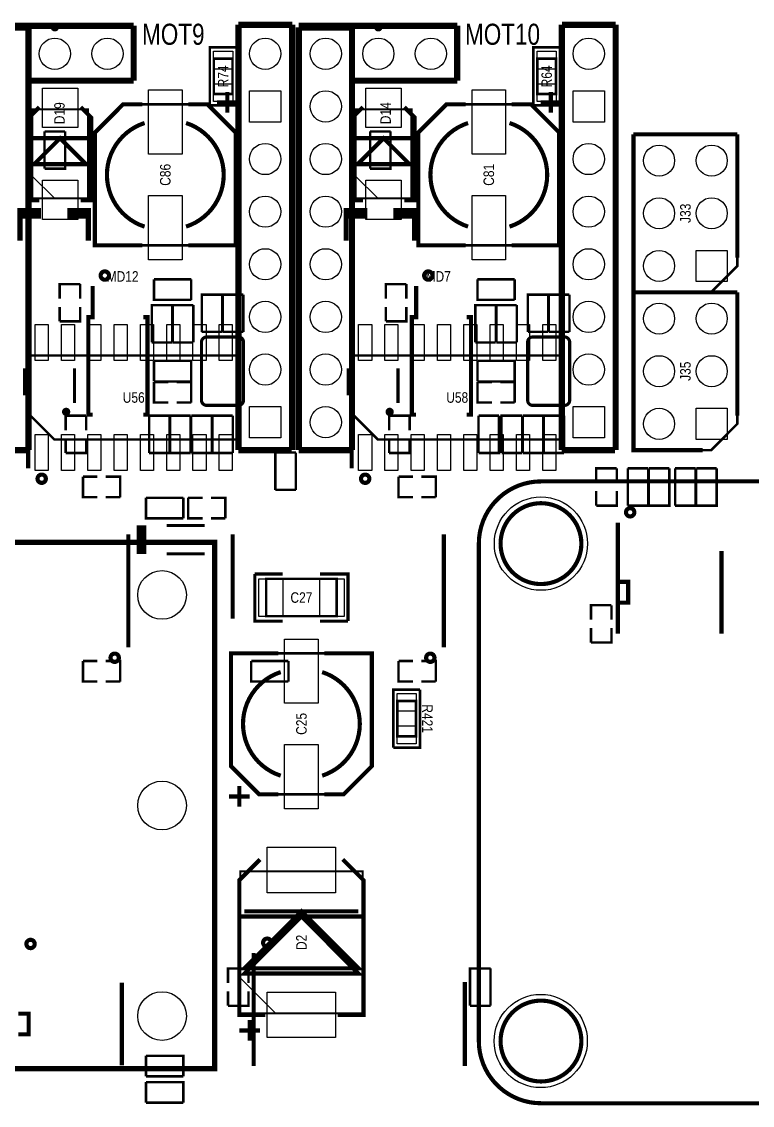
# Model space of a CAD drawing. Extents: x -26 to 196, y -14 to 133.
# Drawn here: x 99.8 to 135.1, y 50.7 to 103 of the extents above; entities that cross this region are included whole.
import ezdxf
from ezdxf.enums import TextEntityAlignment as Align

# ---------------------------------------------------------------- set-up
doc = ezdxf.new("R2010")
doc.units = 0
doc.header["$MEASUREMENT"] = 0
doc.layers.add('2', color=212, linetype='CONTINUOUS')

msp = doc.modelspace()

# ---------------------------------------------------------------- linework, layer by layer
at = {"layer": '2'}
for points, const_width in [([(97.536, 102.7684), (105.18394, 102.7684)], 0.29972), ([(97.536, 102.6922), (100.10648, 102.6922)], 0.29972), ([(100.10648, 82.296), (100.10648, 102.6922)], 0.29972), ([(105.18394, 100.12172), (105.18394, 102.7684)], 0.29972), ([(110.24108, 82.296), (110.24108, 102.8192)], 0.29972), ([(110.24108, 102.8192), (112.83696, 102.8192)], 0.29972), ([(112.83696, 82.296), (112.83696, 102.8192)], 0.29972), ([(113.157, 102.7684), (120.80494, 102.7684)], 0.29972), ([(113.157, 102.6922), (115.72748, 102.6922)], 0.29972), ([(113.157, 82.296), (113.157, 102.6922)], 0.29972), ([(115.72748, 82.296), (115.72748, 102.6922)], 0.29972), ([(120.80494, 100.12172), (120.80494, 102.7684)], 0.29972), ([(125.86208, 82.296), (125.86208, 102.8192)], 0.29972), ([(125.86208, 102.8192), (128.45796, 102.8192)], 0.29972), ([(128.45796, 82.296), (128.45796, 102.8192)], 0.29972), ([(110.14964, 101.72954), (110.14964, 98.93046), (108.85932, 98.93046)], 0.11938), ([(108.85932, 98.93046), (108.85932, 101.72954), (110.14964, 101.72954)], 0.11938), ([(125.77064, 101.72954), (125.77064, 98.93046), (124.48032, 98.93046)], 0.11938), ([(124.48032, 98.93046), (124.48032, 101.72954), (125.77064, 101.72954)], 0.11938), ([(109.0549, 101.1809), (109.95406, 101.1809), (109.95406, 99.4791), (109.0549, 99.4791), (109.0549, 101.1809)], 0.11938), ([(124.6759, 101.1809), (125.57506, 101.1809), (125.57506, 99.4791), (124.6759, 99.4791), (124.6759, 101.1809)], 0.11938), ([(100.23348, 100.12172), (105.18394, 100.12172)], 0.29972), ([(115.85448, 100.12172), (120.80494, 100.12172)], 0.29972), ([(109.71022, 98.57994), (109.71022, 99.5807)], 0.20066), ([(125.33122, 98.57994), (125.33122, 99.5807)], 0.20066), ([(100.62972, 94.34576), (100.12934, 94.34576), (100.12934, 98.34626), (100.62972, 98.84664)], 0.20066), ([(102.63124, 98.84664), (103.13162, 98.34626), (103.13162, 94.34576), (102.63124, 94.34576)], 0.20066), ([(105.6005, 92.17914), (103.30942, 92.17914), (103.30942, 97.61982), (104.67086, 98.98126), (105.6005, 98.98126)], 0.20066), ([(110.11154, 92.17914), (103.30942, 92.17914), (103.30942, 97.61982), (104.67086, 98.98126), (108.7501, 98.98126), (110.11154, 97.61982), (110.11154, 92.17914)], 0.11938), ([(107.82046, 92.17914), (110.11154, 92.17914), (110.11154, 97.61982), (108.7501, 98.98126), (107.82046, 98.98126)], 0.20066), ([(109.20984, 99.08032), (110.2106, 99.08032)], 0.20066), ([(116.25072, 94.34576), (115.75034, 94.34576), (115.75034, 98.34626), (116.25072, 98.84664)], 0.20066), ([(118.25224, 98.84664), (118.75262, 98.34626), (118.75262, 94.34576), (118.25224, 94.34576)], 0.20066), ([(121.2215, 92.17914), (118.93042, 92.17914), (118.93042, 97.61982), (120.29186, 98.98126), (121.2215, 98.98126)], 0.20066), ([(125.73254, 92.17914), (118.93042, 92.17914), (118.93042, 97.61982), (120.29186, 98.98126), (124.3711, 98.98126), (125.73254, 97.61982), (125.73254, 92.17914)], 0.11938), ([(123.44146, 92.17914), (125.73254, 92.17914), (125.73254, 97.61982), (124.3711, 98.98126), (123.44146, 98.98126)], 0.20066), ([(124.83084, 99.08032), (125.8316, 99.08032)], 0.20066), ([(100.28174, 98.74504), (102.97922, 98.74504), (102.97922, 94.44736), (100.28174, 94.44736), (100.28174, 98.74504)], 0.09906), ([(115.90274, 98.74504), (118.60022, 98.74504), (118.60022, 94.44736), (115.90274, 94.44736), (115.90274, 98.74504)], 0.09906), ([(101.63048, 97.3455), (100.3808, 96.09582), (102.88016, 96.09582), (101.63048, 97.3455)], 0.20066), ([(101.63048, 97.3455), (100.3808, 96.09582), (102.88016, 96.09582), (101.63048, 97.3455)], 0.20066), ([(102.97922, 97.3455), (100.28174, 97.3455)], 0.20066), ([(100.3808, 97.3455), (102.88016, 97.3455)], 0.20066), ([(101.87178, 97.67316), (101.87178, 95.87484), (100.88118, 95.87484)], 0.11938), ([(100.88118, 97.67316), (101.87178, 97.67316)], 0.11938), ([(100.88118, 97.67316), (100.88118, 95.87484)], 0.11938), ([(117.25148, 97.3455), (116.0018, 96.09582), (118.50116, 96.09582), (117.25148, 97.3455)], 0.20066), ([(117.25148, 97.3455), (116.0018, 96.09582), (118.50116, 96.09582), (117.25148, 97.3455)], 0.20066), ([(118.60022, 97.3455), (115.90274, 97.3455)], 0.20066), ([(116.0018, 97.3455), (118.50116, 97.3455)], 0.20066), ([(117.5893, 97.67316), (117.5893, 95.87484), (116.5987, 95.87484)], 0.11938), ([(116.5987, 97.67316), (117.5893, 97.67316)], 0.11938), ([(116.5987, 97.67316), (116.5987, 95.87484)], 0.11938), ([(134.33552, 97.53346), (129.31648, 97.53346)], 0.20066), ([(129.31648, 97.53346), (129.31648, 89.91346), (132.6642, 89.91346)], 0.20066), ([(134.33552, 97.53346), (134.33552, 91.18346), (133.06552, 89.91346), (129.31648, 89.91346), (129.31648, 97.53346)], 0.11938), ([(129.31648, 97.53346), (134.33552, 97.53346)], 0.11938), ([(134.33552, 91.58732), (134.33552, 97.53346)], 0.20066), ([(99.695, 93.599), (100.584, 93.599), (100.584, 93.853), (99.695, 93.853), (99.695, 92.4052)], 0.254), ([(102.997, 93.599), (102.108, 93.599), (102.108, 93.853), (102.997, 93.853), (102.997, 92.4052)], 0.254), ([(115.443, 93.599), (116.332, 93.599), (116.332, 93.853), (115.443, 93.853), (115.443, 92.4052)], 0.254), ([(118.745, 93.599), (117.856, 93.599), (117.856, 93.853), (118.745, 93.853), (118.745, 92.4052)], 0.254), ([(107.96016, 89.5477), (106.16184, 89.5477), (106.16184, 90.5383)], 0.11938), ([(107.96016, 90.5383), (106.16184, 90.5383)], 0.11938), ([(107.96016, 90.5383), (107.96016, 89.5477)], 0.11938), ([(123.58116, 89.5477), (121.78284, 89.5477), (121.78284, 90.5383)], 0.11938), ([(123.58116, 90.5383), (121.78284, 90.5383)], 0.11938), ([(123.58116, 90.5383), (123.58116, 89.5477)], 0.11938), ([(101.6127, 89.60866), (101.6127, 90.30716), (102.6033, 90.30716)], 0.11938), ([(102.6033, 89.60866), (102.6033, 90.30716)], 0.11938), ([(103.2002, 90.2208), (103.2002, 88.7095), (102.99446, 88.7095), (102.99446, 84.0105), (103.2002, 84.0105)], 0.20066), ([(117.3607, 89.60866), (117.3607, 90.30716), (118.3513, 90.30716)], 0.11938), ([(118.3513, 89.60866), (118.3513, 90.30716)], 0.11938), ([(118.8212, 90.2208), (118.8212, 88.7095), (118.61546, 88.7095), (118.61546, 84.0105), (118.8212, 84.0105)], 0.20066), ([(134.33552, 89.91346), (129.31648, 89.91346)], 0.20066), ([(129.31648, 89.91346), (129.31648, 82.29346), (132.6642, 82.29346)], 0.20066), ([(134.33552, 89.91346), (134.33552, 83.56346), (133.06552, 82.29346), (129.31648, 82.29346), (129.31648, 89.91346)], 0.11938), ([(129.31648, 89.91346), (134.33552, 89.91346)], 0.11938), ([(134.33552, 83.96732), (134.33552, 89.91346)], 0.20066), ([(108.4707, 88.00084), (108.4707, 89.79916), (109.4613, 89.79916)], 0.11938), ([(109.4613, 88.00084), (109.4613, 89.79916)], 0.11938), ([(109.4867, 88.00084), (109.4867, 89.79916), (110.4773, 89.79916)], 0.11938), ([(110.4773, 88.00084), (110.4773, 89.79916)], 0.11938), ([(124.2187, 88.00084), (124.2187, 89.79916), (125.2093, 89.79916)], 0.11938), ([(125.2093, 88.00084), (125.2093, 89.79916)], 0.11938), ([(125.2347, 88.00084), (125.2347, 89.79916), (126.2253, 89.79916)], 0.11938), ([(126.2253, 88.00084), (126.2253, 89.79916)], 0.11938), ([(102.6033, 89.20734), (102.6033, 88.50884), (101.6127, 88.50884)], 0.11938), ([(101.6127, 89.20734), (101.6127, 88.50884)], 0.11938), ([(106.0577, 87.49284), (106.0577, 89.29116), (107.0483, 89.29116)], 0.11938), ([(107.0483, 87.49284), (107.0483, 89.29116)], 0.11938), ([(107.0737, 87.49284), (107.0737, 89.29116), (108.0643, 89.29116)], 0.11938), ([(108.0643, 87.49284), (108.0643, 89.29116)], 0.11938), ([(118.3513, 89.20734), (118.3513, 88.50884), (117.3607, 88.50884)], 0.11938), ([(117.3607, 89.20734), (117.3607, 88.50884)], 0.11938), ([(121.6787, 87.49284), (121.6787, 89.29116), (122.6693, 89.29116)], 0.11938), ([(122.6693, 87.49284), (122.6693, 89.29116)], 0.11938), ([(122.6947, 87.49284), (122.6947, 89.29116), (123.6853, 89.29116)], 0.11938), ([(123.6853, 87.49284), (123.6853, 89.29116)], 0.11938), ([(105.64876, 88.7095), (105.8545, 88.7095), (105.8545, 84.0105), (105.64876, 84.0105)], 0.20066), ([(121.26976, 88.7095), (121.4755, 88.7095), (121.4755, 84.0105), (121.26976, 84.0105)], 0.20066), ([(109.4613, 88.00084), (108.4707, 88.00084)], 0.11938), ([(110.4773, 88.00084), (109.4867, 88.00084)], 0.11938), ([(125.2093, 88.00084), (124.2187, 88.00084)], 0.11938), ([(126.2253, 88.00084), (125.2347, 88.00084)], 0.11938), ([(107.0483, 87.49284), (106.0577, 87.49284)], 0.11938), ([(108.0643, 87.49284), (107.0737, 87.49284)], 0.11938), ([(108.458, 87.503), (108.458, 84.709)], 0.1524), ([(110.236, 87.757), (108.712, 87.757)], 0.1524), ([(110.49, 87.503), (110.49, 84.709)], 0.1524), ([(122.6693, 87.49284), (121.6787, 87.49284)], 0.11938), ([(123.6853, 87.49284), (122.6947, 87.49284)], 0.11938), ([(124.206, 87.503), (124.206, 84.709)], 0.1524), ([(125.984, 87.757), (124.46, 87.757)], 0.1524), ([(126.238, 87.503), (126.238, 84.709)], 0.1524), ([(100.08616, 81.41716), (100.08616, 86.86546)], 0.20066), ([(110.2868, 82.80654), (101.35616, 82.80654), (100.08616, 84.07654), (100.08616, 86.86546), (110.2868, 86.86546), (110.2868, 82.80654)], 0.11938), ([(110.2868, 82.80654), (110.2868, 86.86546)], 0.20066), ([(115.70716, 81.41716), (115.70716, 86.86546)], 0.20066), ([(125.9078, 82.80654), (116.97716, 82.80654), (115.70716, 84.07654), (115.70716, 86.86546), (125.9078, 86.86546), (125.9078, 82.80654)], 0.11938), ([(125.9078, 82.80654), (125.9078, 86.86546)], 0.20066), ([(99.91852, 84.94776), (99.91852, 86.24824)], 0.14986), ([(102.32644, 84.56676), (102.32644, 86.24824)], 0.14986), ([(106.16184, 86.6013), (107.96016, 86.6013), (107.96016, 85.6107)], 0.11938), ([(106.16184, 85.6107), (106.16184, 86.6013)], 0.11938), ([(115.53952, 84.94776), (115.53952, 86.24824)], 0.14986), ([(117.94744, 84.56676), (117.94744, 86.24824)], 0.14986), ([(121.78284, 86.6013), (123.58116, 86.6013), (123.58116, 85.6107)], 0.11938), ([(121.78284, 85.6107), (121.78284, 86.6013)], 0.11938), ([(106.16184, 85.6107), (107.96016, 85.6107)], 0.11938), ([(106.86034, 84.5947), (106.16184, 84.5947), (106.16184, 85.5853)], 0.11938), ([(106.86034, 85.5853), (106.16184, 85.5853)], 0.11938), ([(107.26166, 85.5853), (107.96016, 85.5853), (107.96016, 84.5947)], 0.11938), ([(121.78284, 85.6107), (123.58116, 85.6107)], 0.11938), ([(122.48134, 84.5947), (121.78284, 84.5947), (121.78284, 85.5853)], 0.11938), ([(122.48134, 85.5853), (121.78284, 85.5853)], 0.11938), ([(122.88266, 85.5853), (123.58116, 85.5853), (123.58116, 84.5947)], 0.11938), ([(107.26166, 84.5947), (107.96016, 84.5947)], 0.11938), ([(110.236, 84.455), (108.712, 84.455)], 0.1524), ([(122.88266, 84.5947), (123.58116, 84.5947)], 0.11938), ([(125.984, 84.455), (124.46, 84.455)], 0.1524), ([(101.89718, 83.25866), (101.89718, 83.95716), (102.88778, 83.95716)], 0.11938), ([(102.88778, 83.25866), (102.88778, 83.95716)], 0.11938), ([(106.9213, 83.95716), (106.9213, 82.15884), (105.9307, 82.15884)], 0.11938), ([(105.9307, 83.95716), (106.9213, 83.95716)], 0.11938), ([(105.9307, 83.95716), (105.9307, 82.15884)], 0.11938), ([(106.9467, 82.15884), (106.9467, 83.95716), (107.9373, 83.95716)], 0.11938), ([(107.9373, 82.15884), (107.9373, 83.95716)], 0.11938), ([(108.9533, 83.95716), (108.9533, 82.15884), (107.9627, 82.15884)], 0.11938), ([(107.9627, 83.95716), (108.9533, 83.95716)], 0.11938), ([(107.9627, 83.95716), (107.9627, 82.15884)], 0.11938), ([(108.9787, 82.15884), (108.9787, 83.95716), (109.9693, 83.95716)], 0.11938), ([(109.9693, 82.15884), (109.9693, 83.95716)], 0.11938), ([(117.51818, 83.25866), (117.51818, 83.95716), (118.50878, 83.95716)], 0.11938), ([(118.50878, 83.25866), (118.50878, 83.95716)], 0.11938), ([(122.82678, 83.95716), (122.82678, 82.15884), (121.83618, 82.15884)], 0.11938), ([(121.83618, 83.95716), (122.82678, 83.95716)], 0.11938), ([(121.83618, 83.95716), (121.83618, 82.15884)], 0.11938), ([(122.9487, 82.15884), (122.9487, 83.95716), (123.9393, 83.95716)], 0.11938), ([(123.9393, 82.15884), (123.9393, 83.95716)], 0.11938), ([(124.9553, 83.95716), (124.9553, 82.15884), (123.9647, 82.15884)], 0.11938), ([(123.9647, 83.95716), (124.9553, 83.95716)], 0.11938), ([(123.9647, 83.95716), (123.9647, 82.15884)], 0.11938), ([(124.9807, 82.15884), (124.9807, 83.95716), (125.9713, 83.95716)], 0.11938), ([(125.9713, 82.15884), (125.9713, 83.95716)], 0.11938), ([(102.88778, 82.85734), (102.88778, 82.15884), (101.89718, 82.15884)], 0.11938), ([(101.89718, 82.85734), (101.89718, 82.15884)], 0.11938), ([(118.50878, 82.85734), (118.50878, 82.15884), (117.51818, 82.15884)], 0.11938), ([(117.51818, 82.85734), (117.51818, 82.15884)], 0.11938), ([(97.536, 82.296), (100.10648, 82.296)], 0.29972), ([(107.9373, 82.15884), (106.9467, 82.15884)], 0.11938), ([(109.9693, 82.15884), (108.9787, 82.15884)], 0.11938), ([(110.236, 82.296), (112.80648, 82.296)], 0.29972), ([(112.0267, 80.38084), (112.0267, 82.17916), (113.0173, 82.17916)], 0.11938), ([(113.0173, 80.38084), (113.0173, 82.17916)], 0.11938), ([(113.157, 82.296), (115.72748, 82.296)], 0.29972), ([(123.9393, 82.15884), (122.9487, 82.15884)], 0.11938), ([(125.9713, 82.15884), (124.9807, 82.15884)], 0.11938), ([(125.857, 82.296), (128.42748, 82.296)], 0.29972), ([(103.43134, 80.0227), (102.73284, 80.0227), (102.73284, 81.0133)], 0.11938), ([(103.43134, 81.0133), (102.73284, 81.0133)], 0.11938), ([(103.83266, 81.0133), (104.53116, 81.0133), (104.53116, 80.0227)], 0.11938), ([(118.67134, 80.0227), (117.97284, 80.0227), (117.97284, 81.0133)], 0.11938), ([(118.67134, 81.0133), (117.97284, 81.0133)], 0.11938), ([(119.07266, 81.0133), (119.77116, 81.0133), (119.77116, 80.0227)], 0.11938), ([(127.5207, 80.71866), (127.5207, 81.41716), (128.5113, 81.41716)], 0.11938), ([(128.5113, 80.71866), (128.5113, 81.41716)], 0.11938), ([(130.0353, 81.41716), (130.0353, 79.61884), (129.0447, 79.61884)], 0.11938), ([(129.0447, 81.41716), (130.0353, 81.41716)], 0.11938), ([(129.0447, 81.41716), (129.0447, 79.61884)], 0.11938), ([(131.0513, 81.41716), (131.0513, 79.61884), (130.0607, 79.61884)], 0.11938), ([(130.0607, 81.41716), (131.0513, 81.41716)], 0.11938), ([(130.0607, 81.41716), (130.0607, 79.61884)], 0.11938), ([(132.3213, 81.41716), (132.3213, 79.61884), (131.3307, 79.61884)], 0.11938), ([(131.3307, 81.41716), (132.3213, 81.41716)], 0.11938), ([(131.3307, 81.41716), (131.3307, 79.61884)], 0.11938), ([(133.3373, 81.41716), (133.3373, 79.61884), (132.3467, 79.61884)], 0.11938), ([(132.3467, 81.41716), (133.3373, 81.41716)], 0.11938), ([(132.3467, 81.41716), (132.3467, 79.61884)], 0.11938), ([(124.85116, 80.78724), (173.8503, 80.78724)], 0.20066), ([(103.83266, 80.0227), (104.53116, 80.0227)], 0.11938), ([(107.57916, 79.0067), (105.78084, 79.0067), (105.78084, 79.9973)], 0.11938), ([(107.57916, 79.9973), (105.78084, 79.9973)], 0.11938), ([(107.57916, 79.9973), (107.57916, 79.0067)], 0.11938), ([(108.51134, 79.0067), (107.81284, 79.0067), (107.81284, 79.9973)], 0.11938), ([(108.51134, 79.9973), (107.81284, 79.9973)], 0.11938), ([(108.91266, 79.9973), (109.61116, 79.9973), (109.61116, 79.0067)], 0.11938), ([(113.0173, 80.38084), (112.0267, 80.38084)], 0.11938), ([(119.07266, 80.0227), (119.77116, 80.0227)], 0.11938), ([(128.5113, 80.31734), (128.5113, 79.61884), (127.5207, 79.61884)], 0.11938), ([(127.5207, 80.31734), (127.5207, 79.61884)], 0.11938), ([(108.91266, 79.0067), (109.61116, 79.0067)], 0.11938), ([(105.41, 78.6638), (105.41, 77.2922)], 0.1524), ([(105.5624, 78.6638), (105.5624, 77.2922)], 0.1524), ([(105.7148, 78.6638), (105.7148, 77.2922)], 0.1524), ([(108.6104, 78.6638), (106.7816, 78.6638)], 0.1524), ([(128.55956, 78.79842), (128.55956, 73.43902)], 0.20066), ([(83.693, 52.451), (83.693, 76.581), (84.963, 77.851), (109.093, 77.851), (109.093, 52.451), (83.693, 52.451)], 0.254), ([(83.693, 74.0918), (83.693, 77.851), (109.093, 77.851), (109.093, 76.60132)], 0.254), ([(104.92232, 72.78116), (104.92232, 78.22946)], 0.20066), ([(109.96168, 74.17054), (109.96168, 78.22946)], 0.20066), ([(120.16232, 72.78116), (120.16232, 78.22946)], 0.20066), ([(121.85142, 53.78704), (121.85142, 77.78496)], 0.20066), ([(133.56844, 77.43698), (133.56844, 73.43902)], 0.20066), ([(108.6104, 77.2922), (106.7816, 77.2922)], 0.1524), ([(112.38484, 74.04862), (111.03356, 74.04862), (111.03356, 76.31938)], 0.14986), ([(112.38484, 76.31938), (111.03356, 76.31938)], 0.14986), ([(114.18316, 76.31938), (115.53444, 76.31938), (115.53444, 74.04862)], 0.14986), ([(114.98326, 76.08316), (114.98326, 74.28484), (111.58474, 74.28484), (111.58474, 76.08316), (114.98326, 76.08316)], 0.11938), ([(128.56464, 74.93762), (129.06502, 74.93762), (129.06502, 75.93838), (128.56464, 75.93838)], 0.20066), ([(127.2667, 74.11466), (127.2667, 74.81316), (128.2573, 74.81316)], 0.11938), ([(128.2573, 74.11466), (128.2573, 74.81316)], 0.11938), ([(114.18316, 74.04862), (115.53444, 74.04862)], 0.14986), ([(128.2573, 73.71334), (128.2573, 73.01484), (127.2667, 73.01484)], 0.11938), ([(127.2667, 73.71334), (127.2667, 73.01484)], 0.11938), ([(103.43134, 71.1327), (102.73284, 71.1327), (102.73284, 72.1233)], 0.11938), ([(103.43134, 72.1233), (102.73284, 72.1233)], 0.11938), ([(103.83266, 72.1233), (104.53116, 72.1233), (104.53116, 71.1327)], 0.11938), ([(112.17402, 72.48906), (109.88294, 72.48906), (109.88294, 67.04838), (111.24438, 65.68694), (112.17402, 65.68694)], 0.20066), ([(109.88294, 72.48906), (116.68506, 72.48906), (116.68506, 67.04838), (115.32362, 65.68694), (111.24438, 65.68694), (109.88294, 67.04838), (109.88294, 72.48906)], 0.11938), ([(112.65916, 71.1327), (110.86084, 71.1327), (110.86084, 72.1233)], 0.11938), ([(112.65916, 72.1233), (110.86084, 72.1233)], 0.11938), ([(112.65916, 72.1233), (112.65916, 71.1327)], 0.11938), ([(114.39398, 72.48906), (116.68506, 72.48906), (116.68506, 67.04838), (115.32362, 65.68694), (114.39398, 65.68694)], 0.20066), ([(118.67134, 71.1327), (117.97284, 71.1327), (117.97284, 72.1233)], 0.11938), ([(118.67134, 72.1233), (117.97284, 72.1233)], 0.11938), ([(119.07266, 72.1233), (119.77116, 72.1233), (119.77116, 71.1327)], 0.11938), ([(103.83266, 71.1327), (104.53116, 71.1327)], 0.11938), ([(119.07266, 71.1327), (119.77116, 71.1327)], 0.11938), ([(119.00916, 70.74154), (119.00916, 67.94246), (117.71884, 67.94246)], 0.11938), ([(117.71884, 67.94246), (117.71884, 70.74154), (119.00916, 70.74154)], 0.11938), ([(117.91442, 70.1929), (118.81358, 70.1929), (118.81358, 68.4911), (117.91442, 68.4911), (117.91442, 70.1929)], 0.11938), ([(110.28426, 66.08826), (110.28426, 65.0875)], 0.20066), ([(110.78464, 65.58788), (109.78388, 65.58788)], 0.20066), ([(111.53394, 55.04688), (110.28426, 55.04688), (110.28426, 61.54674), (111.28502, 62.5475)], 0.20066), ([(115.28298, 62.5475), (116.28374, 61.54674), (116.28374, 55.04688), (115.03406, 55.04688)], 0.20066), ([(110.33252, 61.97346), (116.23548, 61.97346), (116.23548, 55.12054), (110.33252, 55.12054), (110.33252, 61.97346)], 0.09906), ([(113.284, 60.04814), (110.53318, 57.29732), (116.03482, 57.29732), (113.284, 60.04814)], 0.20066), ([(110.53318, 60.04814), (116.03482, 60.04814)], 0.20066), ([(116.23548, 59.79668), (110.33252, 59.79668)], 0.20066), ([(113.284, 59.79668), (110.53318, 57.04586), (116.03482, 57.04586), (113.284, 59.79668)], 0.20066), ([(110.97768, 58.02884), (110.97768, 52.58054)], 0.20066), ([(109.7407, 56.58866), (109.7407, 57.28716), (110.7313, 57.28716)], 0.11938), ([(110.7313, 56.58866), (110.7313, 57.28716)], 0.11938), ([(121.4247, 55.48884), (121.4247, 57.28716), (122.4153, 57.28716)], 0.11938), ([(122.4153, 55.48884), (122.4153, 57.28716)], 0.11938), ([(104.61244, 56.60898), (104.61244, 52.61102)], 0.20066), ([(121.17832, 56.63946), (121.17832, 52.58054)], 0.20066), ([(110.7313, 56.18734), (110.7313, 55.48884), (109.7407, 55.48884)], 0.11938), ([(109.7407, 56.18734), (109.7407, 55.48884)], 0.11938), ([(122.4153, 55.48884), (121.4247, 55.48884)], 0.11938), ([(99.60864, 54.10962), (100.10902, 54.10962), (100.10902, 55.11038), (99.60864, 55.11038)], 0.20066), ([(110.28426, 54.29758), (111.28502, 54.29758)], 0.20066), ([(110.78464, 54.79796), (110.78464, 53.7972)], 0.20066), ([(83.693, 53.70068), (83.693, 52.451), (109.093, 52.451), (109.093, 53.70068)], 0.254), ([(105.78084, 53.0733), (107.57916, 53.0733), (107.57916, 52.0827)], 0.11938), ([(105.78084, 52.0827), (105.78084, 53.0733)], 0.11938), ([(105.78084, 52.0827), (107.57916, 52.0827)], 0.11938), ([(105.78084, 51.8033), (107.57916, 51.8033), (107.57916, 50.8127)], 0.11938), ([(105.78084, 50.8127), (105.78084, 51.8033)], 0.11938), ([(105.78084, 50.8127), (107.57916, 50.8127)], 0.11938), ([(124.85116, 50.78476), (173.8503, 50.78476)], 0.20066)]:
    msp.add_lwpolyline(points, dxfattribs=dict(at, const_width=const_width))
for points, const_width in [([(101.47554, 102.69474, 0.993661), (101.27742, 102.69728, 1.006379), (101.47554, 102.69474)], 0.20066), ([(117.09654, 102.69474, 0.993661), (116.89842, 102.69728, 1.006379), (117.09654, 102.69474)], 0.20066), ([(105.70972, 93.08084, -0.727603), (105.70972, 98.07956)], 0.20066), ([(107.71124, 93.08084, 0.728195), (107.71124, 98.07956)], 0.20066), ([(121.33072, 93.08084, -0.727603), (121.33072, 98.07956)], 0.20066), ([(123.33224, 93.08084, 0.728195), (123.33224, 98.07956)], 0.20066), ([(103.99014, 90.72118, 1.000449), (103.58882, 90.71864, 0.999552), (103.99014, 90.72118)], 0.20066), ([(119.61114, 90.72118, 1.000449), (119.20982, 90.71864, 0.999552), (119.61114, 90.72118)], 0.20066), ([(108.458, 87.503, -0.414214), (108.712, 87.757)], 0.1524), ([(110.236, 87.757, -0.414214), (110.49, 87.503)], 0.1524), ([(124.206, 87.503, -0.414214), (124.46, 87.757)], 0.1524), ([(125.984, 87.757, -0.414214), (126.238, 87.503)], 0.1524), ([(108.712, 84.455, -0.414214), (108.458, 84.709)], 0.1524), ([(110.49, 84.709, -0.414214), (110.236, 84.455)], 0.1524), ([(124.46, 84.455, -0.414214), (124.206, 84.709)], 0.1524), ([(126.238, 84.709, -0.414214), (125.984, 84.455)], 0.1524), ([(102.02164, 84.14258, 1.004249), (101.82352, 84.14258, 0.995769), (102.02164, 84.14258)], 0.20066), ([(117.64264, 84.14258, 1.004249), (117.44452, 84.14258, 0.995769), (117.64264, 84.14258)], 0.20066), ([(100.94214, 80.91678, 1.002445), (100.54082, 80.91424, 0.997561), (100.94214, 80.91678)], 0.20066), ([(116.56314, 80.91678, 1.002445), (116.16182, 80.91424, 0.997561), (116.56314, 80.91678)], 0.20066), ([(124.85116, 80.78724, 0.414461), (121.85142, 77.78496)], 0.20066), ([(126.80188, 77.78496, 0.99987), (122.90044, 77.7875, 1.00013), (126.80188, 77.78496)], 0.20066), ([(129.35966, 79.2988, 1.002345), (128.95834, 79.29626, 0.997661), (129.35966, 79.2988)], 0.20066), ([(104.46766, 72.28078, 1.002445), (104.06634, 72.27824, 0.997561), (104.46766, 72.28078)], 0.20066), ([(119.70766, 72.28078, 1.002445), (119.30634, 72.27824, 0.997561), (119.70766, 72.28078)], 0.20066), ([(112.28324, 71.58736, 0.728195), (112.28324, 66.58864)], 0.20066), ([(114.28476, 71.58736, -0.727603), (114.28476, 66.58864)], 0.20066), ([(100.40366, 58.4708, 1.002345), (100.00234, 58.46826, 0.997661), (100.40366, 58.4708)], 0.20066), ([(111.83366, 58.52922, 0.997561), (111.43234, 58.53176, 1.002445), (111.83366, 58.52922)], 0.20066), ([(126.80188, 53.78704, 1.00013), (122.90044, 53.7845, 0.99987), (126.80188, 53.78704)], 0.20066), ([(121.85142, 53.78704, 0.414461), (124.85116, 50.78476)], 0.20066)]:
    msp.add_lwpolyline(points, format="xyb", dxfattribs=dict(at, const_width=const_width))
for points in [[(109.03966, 101.54539), (109.9693, 101.54539), (109.9693, 100.68433), (109.03966, 100.68433)], [(124.66066, 101.54539), (125.5903, 101.54539), (125.5903, 100.68433), (124.66066, 100.68433)], [(109.03966, 99.97567), (109.9693, 99.97567), (109.9693, 99.11461), (109.03966, 99.11461)], [(124.66066, 99.97567), (125.5903, 99.97567), (125.5903, 99.11461), (124.66066, 99.11461)], [(100.78085, 99.76612), (102.48011, 99.76612), (102.48011, 97.8662), (100.78085, 97.8662)], [(105.90022, 99.67468), (107.52074, 99.67468), (107.52074, 96.57588), (105.90022, 96.57588)], [(110.7821, 98.12782), (110.7821, 99.63658), (112.29086, 99.63658), (112.29086, 98.12782)], [(116.40185, 99.76612), (118.10111, 99.76612), (118.10111, 97.8662), (116.40185, 97.8662)], [(121.52122, 99.67468), (123.14174, 99.67468), (123.14174, 96.57588), (121.52122, 96.57588)], [(126.4031, 98.12782), (126.4031, 99.63658), (127.91186, 99.63658), (127.91186, 98.12782)], [(100.28174, 94.44736), (100.28174, 95.52178), (101.35616, 94.44736)], [(102.48011, 93.42628), (100.78085, 93.42628), (100.78085, 95.3262), (102.48011, 95.3262)], [(115.90274, 94.44736), (115.90274, 95.52178), (116.97716, 94.44736)], [(118.10111, 93.42628), (116.40185, 93.42628), (116.40185, 95.3262), (118.10111, 95.3262)], [(105.90022, 94.58452), (107.52074, 94.58452), (107.52074, 91.48572), (105.90022, 91.48572)], [(121.52122, 94.58452), (123.14174, 94.58452), (123.14174, 91.48572), (121.52122, 91.48572)], [(133.84657, 90.43289), (132.34543, 90.43289), (132.34543, 91.93403), (133.84657, 91.93403)], [(101.05644, 86.61527), (100.42652, 86.61527), (100.42652, 88.35517), (101.05644, 88.35517)], [(102.32644, 86.61527), (101.69652, 86.61527), (101.69652, 88.35517), (102.32644, 88.35517)], [(103.59644, 86.61527), (102.96652, 86.61527), (102.96652, 88.35517), (103.59644, 88.35517)], [(104.86644, 86.61527), (104.23652, 86.61527), (104.23652, 88.35517), (104.86644, 88.35517)], [(106.13644, 86.61527), (105.50652, 86.61527), (105.50652, 88.35517), (106.13644, 88.35517)], [(107.40644, 86.61527), (106.77652, 86.61527), (106.77652, 88.35517), (107.40644, 88.35517)], [(108.67644, 86.61527), (108.04652, 86.61527), (108.04652, 88.35517), (108.67644, 88.35517)], [(109.94644, 86.61527), (109.31652, 86.61527), (109.31652, 88.35517), (109.94644, 88.35517)], [(116.67744, 86.61527), (116.04752, 86.61527), (116.04752, 88.35517), (116.67744, 88.35517)], [(117.94744, 86.61527), (117.31752, 86.61527), (117.31752, 88.35517), (117.94744, 88.35517)], [(119.21744, 86.61527), (118.58752, 86.61527), (118.58752, 88.35517), (119.21744, 88.35517)], [(120.48744, 86.61527), (119.85752, 86.61527), (119.85752, 88.35517), (120.48744, 88.35517)], [(121.75744, 86.61527), (121.12752, 86.61527), (121.12752, 88.35517), (121.75744, 88.35517)], [(123.02744, 86.61527), (122.39752, 86.61527), (122.39752, 88.35517), (123.02744, 88.35517)], [(124.29744, 86.61527), (123.66752, 86.61527), (123.66752, 88.35517), (124.29744, 88.35517)], [(125.56744, 86.61527), (124.93752, 86.61527), (124.93752, 88.35517), (125.56744, 88.35517)], [(110.7821, 82.88782), (110.7821, 84.39658), (112.29086, 84.39658), (112.29086, 82.88782)], [(126.4031, 82.88782), (126.4031, 84.39658), (127.91186, 84.39658), (127.91186, 82.88782)], [(133.84657, 82.81289), (132.34543, 82.81289), (132.34543, 84.31403), (133.84657, 84.31403)], [(101.05644, 81.31683), (100.42652, 81.31683), (100.42652, 83.05673), (101.05644, 83.05673)], [(102.32644, 81.31683), (101.69652, 81.31683), (101.69652, 83.05673), (102.32644, 83.05673)], [(103.59644, 81.31683), (102.96652, 81.31683), (102.96652, 83.05673), (103.59644, 83.05673)], [(104.86644, 81.31683), (104.23652, 81.31683), (104.23652, 83.05673), (104.86644, 83.05673)], [(106.13644, 81.31683), (105.50652, 81.31683), (105.50652, 83.05673), (106.13644, 83.05673)], [(107.40644, 81.31683), (106.77652, 81.31683), (106.77652, 83.05673), (107.40644, 83.05673)], [(108.67644, 81.31683), (108.04652, 81.31683), (108.04652, 83.05673), (108.67644, 83.05673)], [(109.94644, 81.31683), (109.31652, 81.31683), (109.31652, 83.05673), (109.94644, 83.05673)], [(116.67744, 81.31683), (116.04752, 81.31683), (116.04752, 83.05673), (116.67744, 83.05673)], [(117.94744, 81.31683), (117.31752, 81.31683), (117.31752, 83.05673), (117.94744, 83.05673)], [(119.21744, 81.31683), (118.58752, 81.31683), (118.58752, 83.05673), (119.21744, 83.05673)], [(120.48744, 81.31683), (119.85752, 81.31683), (119.85752, 83.05673), (120.48744, 83.05673)], [(121.75744, 81.31683), (121.12752, 81.31683), (121.12752, 83.05673), (121.75744, 83.05673)], [(123.02744, 81.31683), (122.39752, 81.31683), (122.39752, 83.05673), (123.02744, 83.05673)], [(124.29744, 81.31683), (123.66752, 81.31683), (123.66752, 83.05673), (124.29744, 83.05673)], [(125.56744, 81.31683), (124.93752, 81.31683), (124.93752, 83.05673), (125.56744, 83.05673)], [(112.38865, 76.09459), (112.38865, 74.27341), (111.22787, 74.27341), (111.22787, 76.09459)], [(115.34013, 76.09459), (115.34013, 74.27341), (114.17935, 74.27341), (114.17935, 76.09459)], [(114.09426, 70.08368), (112.47374, 70.08368), (112.47374, 73.18248), (114.09426, 73.18248)], [(117.89918, 70.55739), (118.82882, 70.55739), (118.82882, 69.69633), (117.89918, 69.69633)], [(117.89918, 68.98767), (118.82882, 68.98767), (118.82882, 68.12661), (117.89918, 68.12661)], [(114.09426, 64.99352), (112.47374, 64.99352), (112.47374, 68.09232), (114.09426, 68.09232)], [(111.63427, 63.14186), (114.93373, 63.14186), (114.93373, 60.94222), (111.63427, 60.94222)], [(110.33252, 55.12054), (110.33252, 56.8325), (112.04448, 55.12054)], [(114.93373, 53.95214), (111.63427, 53.95214), (111.63427, 56.15178), (114.93373, 56.15178)]]:
    msp.add_lwpolyline(points, close=True, dxfattribs=at)
for centre, radius in [((101.37648, 101.4222), 0.75438), ((103.91648, 101.4222), 0.75438), ((111.53648, 101.4222), 0.75438), ((114.45748, 101.4222), 0.75438), ((116.99748, 101.4222), 0.75438), ((119.53748, 101.4222), 0.75438), ((127.15748, 101.4222), 0.75438), ((114.45748, 98.8822), 0.75438), ((111.53648, 96.3422), 0.75438), ((114.45748, 96.3422), 0.75438), ((127.15748, 96.3422), 0.75438), ((130.556, 96.26346), 0.75057), ((133.096, 96.26346), 0.75057), ((111.53648, 93.8022), 0.75438), ((114.45748, 93.8022), 0.75438), ((127.15748, 93.8022), 0.75438), ((130.556, 93.72346), 0.75057), ((133.096, 93.72346), 0.75057), ((111.53648, 91.2622), 0.75438), ((114.45748, 91.2622), 0.75438), ((127.15748, 91.2622), 0.75438), ((130.556, 91.18346), 0.75057), ((111.53648, 88.7222), 0.75438), ((114.45748, 88.7222), 0.75438), ((127.15748, 88.7222), 0.75438), ((130.556, 88.64346), 0.75057), ((133.096, 88.64346), 0.75057), ((111.53648, 86.1822), 0.75438), ((114.45748, 86.1822), 0.75438), ((127.15748, 86.1822), 0.75438), ((130.556, 86.10346), 0.75057), ((133.096, 86.10346), 0.75057), ((114.45748, 83.6422), 0.75438), ((130.556, 83.56346), 0.75057), ((124.85116, 77.78496), 2.25044), ((106.553, 75.311), 1.17475), ((106.553, 65.151), 1.17475), ((106.553, 54.991), 1.17475), ((124.83846, 53.78704), 2.25044)]:
    msp.add_circle(centre, radius, dxfattribs=at)

# ---------------------------------------------------------------- texts
at = {"layer": '2', "width": 0.8}
for s, p in [('MOT9', (105.5878, 101.854)), ('MOT10', (121.1834, 101.854))]:
    msp.add_text(s, height=1.016, dxfattribs=at).set_placement(p)
at = {"layer": '2', "width": 0.85}
for s, rotation, p in [('R74', 90, (109.75848, 100.33)), ('R64', 90, (125.37948, 100.33)), ('D19', 90, (101.854, 98.552)), ('D14', 90, (117.602, 98.552)), ('C86', 90, (106.96448, 95.5802)), ('C81', 90, (122.58548, 95.5802)), ('J33', 90, (132.08, 93.72346)), ('J35', 90, (132.08, 86.10346)), ('C25', 90, (113.538, 69.088)), ('R421', 270, (119.1133, 69.342)), ('D2', 90, (113.538, 58.547))]:
    msp.add_text(s, height=0.508, rotation=rotation, dxfattribs=at).set_placement(p, align=Align.CENTER)
for s, p in [('MD12', (104.648, 90.424)), ('MD7', (119.888, 90.424)), ('U56', (105.18648, 84.582)), ('U58', (120.80748, 84.582)), ('C27', (113.284, 74.93))]:
    msp.add_text(s, height=0.508, dxfattribs=at).set_placement(p, align=Align.CENTER)

doc.saveas('drawing.dxf')
